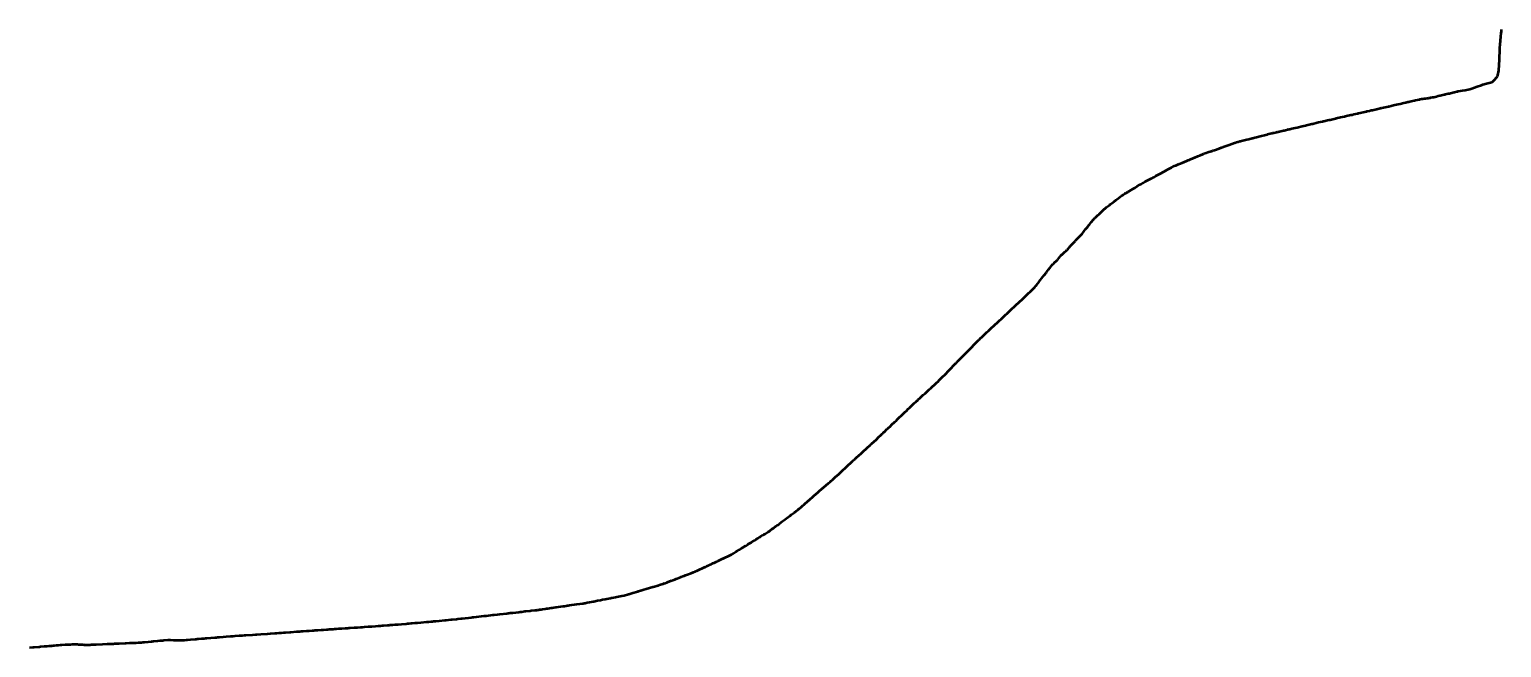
# Model space of a CAD drawing. Header units: metres. Extents: x 599858 to 604770, y 1147743 to 1148052.
# Drawn here: x 604136 to 604770, y 1147749 to 1148015 of the extents above; entities that cross this region are included whole.
import ezdxf

# ---------------------------------------------------------------- set-up
doc = ezdxf.new("R2010")
doc.units = ezdxf.units.M
doc.header["$MEASUREMENT"] = 0
doc.linetypes.add('DGN Style 3', pattern=[126.82203, 90.587164, -36.234866])
doc.layers.add('TF_-_R_TOM_2', color=190, linetype='DGN Style 3', lineweight=53)

msp = doc.modelspace()

# ---------------------------------------------------------------- linework, layer by layer
at = {"layer": 'TF_-_R_TOM_2'}
for points in [[(604592.56, 1147930.71, 38.702303), (604592.72, 1147930.91, 38.72), (604592.74, 1147930.94, 38.72), (604593.67, 1147932.08, 38.56), (604594.36, 1147932.94, 38.56), (604594.499195, 1147933.114684, 38.570195), (604594.53, 1147933.13, 38.57), (604594.59, 1147933.2, 38.57), (604594.98, 1147933.57, 38.6), (604595.14, 1147933.71, 38.6), (604595.18, 1147933.75, 38.59), (604595.68, 1147934.23, 38.55), (604596.36, 1147934.87, 38.61), (604596.88, 1147935.36, 38.61), (604597.68, 1147936.12, 38.65), (604598.23, 1147936.64, 38.54), (604599.26, 1147937.61, 38.48), (604599.28, 1147937.63, 38.48), (604599.33, 1147937.68, 38.48), (604599.645713, 1147937.984971, 38.49043), (604599.76, 1147938.06, 38.49), (604600.1, 1147938.32, 38.5), (604601.32, 1147939.26, 38.54), (604601.42, 1147939.34, 38.52), (604601.64, 1147939.51, 38.54), (604601.83, 1147939.65, 38.55), (604602.82, 1147940.42, 38.64), (604603.2, 1147940.7, 38.47), (604603.21, 1147940.71, 38.47), (604604.1, 1147941.39, 38.61), (604604.33, 1147941.58, 38.6), (604604.69, 1147941.85, 38.58), (604606.06, 1147942.9, 38.51), (604606.746399, 1147943.428442, 38.481141), (604606.88, 1147943.51, 38.47), (604607.01, 1147943.59, 38.47), (604607.22, 1147943.71, 38.47), (604608.06, 1147944.21, 38.56), (604608.29, 1147944.35, 38.55), (604608.51, 1147944.48, 38.52), (604608.93, 1147944.73, 38.47), (604609.38, 1147945, 38.47), (604609.5, 1147945.07, 38.48), (604609.84, 1147945.27, 38.47), (604610.62, 1147945.74, 38.45), (604611.98, 1147946.56, 38.46), (604612.27, 1147946.73, 38.46), (604613.39, 1147947.4, 38.5), (604614.68, 1147948.17, 38.52), (604614.87, 1147948.28, 38.53), (604615.81, 1147948.84, 38.5), (604615.960948, 1147948.928383, 38.494656), (604616.82, 1147949.39, 38.48), (604617.12, 1147949.55, 38.46), (604618.21, 1147950.14, 38.45), (604619.63, 1147950.9, 38.46), (604620.1, 1147951.15, 38.49), (604620.76, 1147951.51, 38.53), (604621.38, 1147951.84, 38.52), (604623.72, 1147953.1, 38.42), (604623.91, 1147953.2, 38.42), (604624.05, 1147953.28, 38.44), (604625.01, 1147953.79, 38.4), (604625.26, 1147953.93, 38.4), (604625.27, 1147953.93, 38.4), (604625.31, 1147953.96, 38.4), (604625.4, 1147954, 38.4), (604626.97, 1147954.85, 38.49), (604628.13, 1147955.47, 38.45), (604629.35617, 1147956.134355, 38.408794), (604629.98, 1147956.39, 38.39), (604630.03, 1147956.41, 38.39), (604631.42, 1147956.99, 38.41), (604631.64, 1147957.08, 38.39), (604632.66, 1147957.5, 38.47), (604634.8, 1147958.39, 38.37), (604635.32, 1147958.61, 38.38), (604635.82, 1147958.82, 38.39), (604636.62, 1147959.15, 38.43), (604636.8, 1147959.22, 38.43), (604637.17, 1147959.38, 38.42), (604637.74, 1147959.61, 38.43), (604638.21, 1147959.81, 38.37), (604639.5, 1147960.35, 38.4), (604640.19, 1147960.63, 38.43), (604640.66, 1147960.83, 38.41), (604640.88, 1147960.92, 38.42), (604641.32, 1147961.1, 38.4), (604641.96, 1147961.37, 38.33), (604642.12592, 1147961.443591, 38.340732), (604643.15, 1147961.8, 38.42), (604643.84, 1147962.04, 38.44), (604645.3, 1147962.55, 38.36), (604645.4, 1147962.58, 38.36), (604645.8, 1147962.72, 38.38), (604645.91, 1147962.76, 38.37), (604646.61, 1147963, 38.4), (604648.68, 1147963.72, 38.36), (604649.74, 1147964.09, 38.34), (604650.2, 1147964.25, 38.35), (604650.43, 1147964.34, 38.34), (604650.79, 1147964.46, 38.34), (604652.97, 1147965.22, 38.33), (604652.98, 1147965.22, 38.33), (604653.01, 1147965.24, 38.33), (604655.31, 1147966.04, 38.35), (604655.47, 1147966.09, 38.36), (604656.17, 1147966.34, 38.36), (604656.748661, 1147966.539404, 38.448083), (604656.78, 1147966.55, 38.45), (604656.94, 1147966.59, 38.43), (604657.66, 1147966.77, 38.34), (604657.94, 1147966.84, 38.35), (604658.32, 1147966.94, 38.34), (604660.65, 1147967.53, 38.42), (604661.46, 1147967.74, 38.41), (604662.93, 1147968.12, 38.47), (604663.19, 1147968.18, 38.48), (604664.04, 1147968.4, 38.4), (604664.82, 1147968.6, 38.39), (604665.33, 1147968.73, 38.35), (604665.82, 1147968.85, 38.36), (604669.35, 1147969.76, 38.38), (604669.44, 1147969.78, 38.38), (604669.53, 1147969.8, 38.39), (604670.659846, 1147970.092158, 38.459111), (604670.7, 1147970.1, 38.46), (604671.49, 1147970.28, 38.4), (604671.86, 1147970.37, 38.45), (604672.29, 1147970.47, 38.45), (604673.55, 1147970.76, 38.39), (604673.8, 1147970.82, 38.36), (604674.08, 1147970.89, 38.45), (604674.4, 1147970.96, 38.46), (604674.72, 1147971.04, 38.43), (604676.36, 1147971.42, 38.35), (604676.66, 1147971.49, 38.37), (604677.29, 1147971.63, 38.36), (604678.34, 1147971.88, 38.33), (604678.56, 1147971.93, 38.33), (604679.17, 1147972.07, 38.41), (604680.06, 1147972.28, 38.43), (604681.4, 1147972.59, 38.37), (604682.26, 1147972.79, 38.36), (604684.5, 1147973.31, 38.36), (604685.22, 1147973.48, 38.31), (604685.91, 1147973.64, 38.31), (604686.28, 1147973.73, 38.3), (604688.66, 1147974.28, 38.26), (604689.02, 1147974.37, 38.26), (604690.92, 1147974.81, 38.28), (604690.96, 1147974.82, 38.28), (604690.972532, 1147974.822733, 38.282609), (604691.53, 1147974.95, 38.3), (604691.59, 1147974.96, 38.29), (604693.3, 1147975.35, 38.28), (604693.37, 1147975.37, 38.28), (604693.43, 1147975.38, 38.28), (604693.84, 1147975.48, 38.29), (604695.37, 1147975.82, 38.35), (604696.17, 1147976.01, 38.31), (604696.51, 1147976.08, 38.31), (604698.29, 1147976.49, 38.31), (604698.89, 1147976.63, 38.32), (604699.1, 1147976.67, 38.33), (604699.16, 1147976.69, 38.33), (604700.99, 1147977.11, 38.36), (604701, 1147977.11, 38.36), (604702.79, 1147977.52, 38.36), (604702.86, 1147977.53, 38.36), (604702.91, 1147977.55, 38.36), (604703.22, 1147977.62, 38.36), (604703.55, 1147977.69, 38.38), (604705.45, 1147978.12, 38.49), (604705.65, 1147978.17, 38.48), (604706, 1147978.25, 38.47), (604706.77, 1147978.43, 38.41), (604708.43, 1147978.8, 38.46), (604708.74, 1147978.88, 38.49), (604711.45, 1147979.49, 38.39), (604711.51, 1147979.51, 38.39), (604712.27, 1147979.68, 38.45), (604712.47, 1147979.72, 38.45), (604713.48, 1147979.96, 38.43), (604714.28, 1147980.14, 38.44), (604714.48, 1147980.19, 38.46), (604714.76, 1147980.25, 38.47), (604716.49, 1147980.64, 38.46), (604716.61, 1147980.67, 38.46), (604718.13, 1147981.02, 38.52), (604718.451541, 1147981.091167, 38.548218), (604718.63, 1147981.13, 38.56), (604718.64, 1147981.13, 38.57), (604718.9, 1147981.19, 38.54), (604721.72, 1147981.83, 38.5), (604721.79, 1147981.84, 38.5), (604722.1, 1147981.91, 38.48), (604722.23, 1147981.94, 38.49), (604723.92, 1147982.32, 38.64), (604724.47, 1147982.45, 38.7), (604725.14, 1147982.6, 38.71), (604727.53, 1147983.13, 38.67), (604727.53, 1147983.14, 38.67), (604727.54, 1147983.14, 38.67), (604728.99, 1147983.46, 38.64), (604729.21, 1147983.51, 38.66), (604730.11, 1147983.72, 38.58), (604730.66, 1147983.84, 38.56), (604730.76, 1147983.86, 38.55), (604730.96, 1147983.91, 38.56), (604731.42, 1147984.01, 38.55), (604732.82, 1147984.33, 38.57), (604732.88, 1147984.34, 38.59), (604732.94, 1147984.36, 38.58), (604733.42, 1147984.46, 38.64), (604735.08, 1147984.84, 38.71), (604735.34, 1147984.89, 38.69), (604736.01, 1147985.04, 38.81), (604736.253771, 1147985.100436, 38.832937), (604736.59, 1147985.14, 38.85), (604737.08, 1147985.21, 38.85), (604737.72, 1147985.29, 38.87), (604738.35, 1147985.37, 38.94), (604738.47, 1147985.38, 38.94), (604738.8, 1147985.42, 39.02), (604739.05, 1147985.45, 39.12), (604739.75, 1147985.54, 39.12), (604740.035696, 1147985.581286, 39.136052), (604740.7, 1147985.74, 39.2), (604741.22, 1147985.86, 39.3), (604742.35, 1147986.12, 39.6), (604743.09, 1147986.3, 39.71), (604743.92, 1147986.49, 39.96), (604743.95, 1147986.5, 39.97), (604743.98, 1147986.51, 39.97), (604745.14, 1147986.78, 40.17), (604745.68, 1147986.91, 40.3), (604745.95, 1147986.97, 40.33), (604746.31, 1147987.05, 40.46), (604747.47, 1147987.33, 40.63), (604747.5, 1147987.33, 40.63), (604747.95, 1147987.44, 40.74), (604749.42, 1147987.79, 41.1), (604749.47, 1147987.8, 41.11), (604749.49, 1147987.8, 41.12), (604749.51, 1147987.81, 41.12), (604750.1, 1147987.95, 41.27), (604750.24, 1147987.98, 41.29), (604751.24, 1147988.21, 41.51), (604751.440488, 1147988.262457, 41.601532), (604751.49, 1147988.27, 41.62), (604751.77, 1147988.32, 41.67), (604752.74, 1147988.5, 41.78), (604753.66, 1147988.67, 42.02), (604754.72, 1147988.87, 42.26), (604756.01, 1147989.11, 42.57), (604756.78, 1147989.25, 42.6), (604757.237719, 1147989.344094, 42.617019), (604757.61, 1147989.47, 42.63), (604760.02, 1147990.35, 42.65), (604761.78, 1147990.99, 42.65), (604761.82, 1147991.01, 42.66), (604762.13, 1147991.12, 42.65), (604762.426294, 1147991.230414, 42.655953), (604764.03, 1147991.66, 42.66), (604766.24, 1147992.26, 42.68), (604766.361046, 1147992.285665, 42.680583), (604766.95, 1147992.9, 42.69), (604768.740051, 1147994.743503, 42.725463), (604768.86, 1147995.29, 42.73), (604769.29, 1147997.36, 42.72), (604769.31919, 1147997.492725, 42.724704), (604769.52, 1148001.92, 42.71), (604769.58, 1148003.29, 42.72), (604769.66, 1148005.13, 42.73), (604769.752638, 1148007.183056, 42.728053), (604769.86, 1148008.3, 42.73), (604770.21, 1148011.9, 42.7), (604770.35, 1148013.37, 42.69), (604770.417095, 1148014.112125, 42.673791), (604770.45, 1148014.72, 42.66), (604770.47, 1148014.98, 42.65)], [(604569.17, 1147903.85, 38.97997), (604569.66, 1147904.48, 39.04), (604569.67, 1147904.49, 39.03), (604569.84, 1147904.71, 39.05), (604569.93, 1147904.83, 39.04), (604571, 1147906.2, 39.01), (604571.02, 1147906.23, 39.01), (604571.05, 1147906.27, 39.01), (604572.61, 1147908.28, 38.84), (604573.17, 1147909, 38.81), (604574.06, 1147910.14, 38.82), (604574.19, 1147910.31, 38.83), (604575.12, 1147911.51, 38.79), (604575.38, 1147911.85, 38.79), (604575.68, 1147912.24, 38.83), (604575.81, 1147912.41, 38.81), (604576.38, 1147913.13, 38.83), (604576.670542, 1147913.514426, 38.809154), (604577.02, 1147913.84, 38.8), (604577.34, 1147914.13, 38.79), (604577.71, 1147914.47, 38.76), (604578.498728, 1147915.203451, 38.737908), (604578.78, 1147915.53, 38.72), (604579, 1147915.78, 38.7), (604579.08, 1147915.87, 38.72), (604579.51, 1147916.38, 38.73), (604580.72, 1147917.8, 38.67), (604580.733388, 1147917.807112, 38.666036), (604580.97, 1147918.03, 38.61), (604581.38, 1147918.41, 38.63), (604581.55, 1147918.56, 38.61), (604582.15, 1147919.11, 38.62), (604582.696215, 1147919.610902, 37.961102), (604582.93, 1147919.85, 37.65), (604582.98, 1147919.91, 37.68), (604583.2, 1147920.14, 37.67), (604583.21, 1147920.16, 37.67), (604583.52, 1147920.49, 37.83), (604583.95, 1147920.95, 37.95), (604584.09, 1147921.09, 37.97), (604584.32, 1147921.33, 37.97), (604584.48, 1147921.51, 38.04), (604585.44, 1147922.53, 38.31), (604585.65, 1147922.76, 38.34), (604585.68, 1147922.78, 38.33), (604585.72, 1147922.83, 38.35), (604586.45, 1147923.61, 38.46), (604586.59, 1147923.75, 38.52), (604586.64, 1147923.81, 38.53), (604586.7, 1147923.87, 38.51), (604586.72, 1147923.89, 38.5), (604586.91, 1147924.1, 38.51), (604587.72, 1147924.96, 38.57), (604588.05, 1147925.31, 38.58), (604588.78, 1147926.09, 38.69), (604589.05, 1147926.38, 38.71), (604589.247082, 1147926.587293, 38.726896), (604589.53, 1147926.94, 38.75), (604589.99, 1147927.51, 38.7), (604590.67, 1147928.35, 38.66), (604591.08, 1147928.87, 38.63), (604591.33, 1147929.18, 38.75), (604591.44, 1147929.32, 38.76), (604591.57, 1147929.47, 38.73), (604591.69, 1147929.63, 38.68), (604591.85, 1147929.82, 38.63), (604591.88, 1147929.86, 38.64), (604591.9, 1147929.89, 38.63), (604592.562608, 1147930.709392, 38.702441)], [(604135.6, 1147748.56, 40.203685), (604137.13, 1147748.69, 40.2), (604137.69, 1147748.73, 40.2), (604139.6, 1147748.89, 40.21), (604139.87, 1147748.92, 40.21), (604140.34, 1147748.96, 40.22), (604141.92, 1147749.09, 40.18), (604142.74, 1147749.16, 40.13), (604142.96, 1147749.17, 40.13), (604143.19, 1147749.19, 40.11), (604144.13, 1147749.27, 40.12), (604145.24, 1147749.36, 40.09), (604145.48, 1147749.38, 40.08), (604146.4, 1147749.46, 40.05), (604147.22, 1147749.53, 40.05), (604148.14, 1147749.61, 40.1), (604149.06, 1147749.68, 40.1), (604149.27, 1147749.7, 40.09), (604149.615617, 1147749.731472, 40.092427), (604151.02, 1147749.81, 40.1), (604151.71, 1147749.85, 40.12), (604152.69, 1147749.9, 40.1), (604153.35, 1147749.94, 40.11), (604154.08, 1147749.98, 40.08), (604154.83, 1147750.02, 40.13), (604155.1, 1147750.03, 40.11), (604155.212159, 1147750.040455, 40.102172), (604156.14, 1147749.98, 40.07), (604156.38, 1147749.96, 40.14), (604156.82, 1147749.94, 40.13), (604158.08, 1147749.85, 40.08), (604158.94, 1147749.8, 40.16), (604159.15, 1147749.78, 40.17), (604159.81, 1147749.74, 40.21), (604159.87, 1147749.74, 40.21), (604160.07, 1147749.72, 40.22), (604160.133123, 1147749.715657, 40.220222), (604160.49, 1147749.74, 40.24), (604160.55, 1147749.74, 40.23), (604161.69, 1147749.79, 40.24), (604161.76, 1147749.79, 40.25), (604162.26, 1147749.81, 40.24), (604162.71, 1147749.83, 40.21), (604163.93, 1147749.88, 40.13), (604164.12, 1147749.89, 40.16), (604164.38, 1147749.9, 40.14), (604167.05, 1147750.02, 40.28), (604167.07, 1147750.02, 40.28), (604167.12, 1147750.02, 40.28), (604169.09, 1147750.11, 40.27), (604169.19, 1147750.11, 40.27), (604169.25, 1147750.11, 40.28), (604170.04, 1147750.15, 40.25), (604171.82, 1147750.22, 40.27), (604172.34, 1147750.25, 40.25), (604172.4, 1147750.25, 40.25), (604172.42, 1147750.25, 40.26), (604174.23, 1147750.33, 40.24), (604176.95, 1147750.44, 40.2), (604177.32, 1147750.46, 40.22), (604178.77, 1147750.52, 40.18), (604179.06, 1147750.53, 40.18), (604180, 1147750.57, 40.23), (604181.08, 1147750.62, 40.21), (604181.68, 1147750.65, 40.24), (604182.678877, 1147750.685074, 40.143637), (604182.86, 1147750.71, 40.12), (604183.61, 1147750.77, 40.14), (604183.92, 1147750.8, 40.15), (604184.52, 1147750.86, 40.16), (604185.18, 1147750.92, 40.18), (604188.43, 1147751.22, 40.2), (604188.65, 1147751.24, 40.19), (604189.21, 1147751.29, 40.16), (604190.92, 1147751.44, 40.18), (604191.95, 1147751.54, 40.2), (604193.34, 1147751.66, 40.18), (604193.45, 1147751.67, 40.18), (604193.77, 1147751.7, 40.11), (604195.274194, 1147751.838017, 40.193056), (604196.04, 1147751.83, 40.23), (604196.37, 1147751.82, 40.24), (604197.76, 1147751.81, 40.23), (604201.685847, 1147751.754471, 40.25875), (604202.46, 1147751.81, 40.26), (604203.27, 1147751.88, 40.26), (604203.7, 1147751.92, 40.26), (604205.03, 1147752.03, 40.23), (604207.04, 1147752.19, 40.25), (604207.5, 1147752.23, 40.25), (604207.94, 1147752.26, 40.26), (604208.46, 1147752.31, 40.25), (604209.8, 1147752.42, 40.25), (604210.99, 1147752.52, 40.28), (604211.47, 1147752.56, 40.27), (604212.02, 1147752.6, 40.18), (604212.15, 1147752.61, 40.18), (604215.56, 1147752.89, 40.27), (604216.3, 1147752.95, 40.28), (604216.72, 1147752.99, 40.28), (604217.25, 1147753.03, 40.3), (604217.63, 1147753.06, 40.3), (604219.2, 1147753.19, 40.37), (604220.40085, 1147753.285768, 40.35209), (604222.26, 1147753.42, 40.32), (604223.49, 1147753.5, 40.31), (604224.36, 1147753.56, 40.36), (604226.1, 1147753.68, 40.35), (604227.2, 1147753.75, 40.34), (604227.39, 1147753.77, 40.35), (604227.5, 1147753.77, 40.34), (604228.28, 1147753.83, 40.33), (604228.85, 1147753.87, 40.36), (604231.78, 1147754.07, 40.37), (604233.03, 1147754.15, 40.38), (604233.3, 1147754.17, 40.33), (604233.68, 1147754.2, 40.33), (604235.37, 1147754.31, 40.36), (604238.14, 1147754.5, 40.32), (604238.24, 1147754.51, 40.32), (604238.27, 1147754.51, 40.32), (604239.477257, 1147754.592603, 40.340375), (604239.51, 1147754.59, 40.34), (604241.45, 1147754.73, 40.33), (604241.7, 1147754.75, 40.34), (604242.35, 1147754.8, 40.35), (604243.24, 1147754.86, 40.34), (604244.28, 1147754.94, 40.34), (604245.31, 1147755.01, 40.31), (604246.02, 1147755.07, 40.32), (604247.83, 1147755.2, 40.31), (604248.36, 1147755.23, 40.29), (604250.76, 1147755.41, 40.33), (604252.15, 1147755.51, 40.34), (604252.77, 1147755.56, 40.32), (604253.66, 1147755.62, 40.32), (604255.14, 1147755.73, 40.24), (604255.77, 1147755.77, 40.26), (604255.88, 1147755.78, 40.26), (604256.24, 1147755.81, 40.36), (604257.56, 1147755.9, 40.31), (604258.22, 1147755.95, 40.32), (604258.65, 1147755.98, 40.38), (604259.43, 1147756.04, 40.36), (604259.93, 1147756.08, 40.37), (604261.37, 1147756.18, 40.37), (604262.43, 1147756.25, 40.28), (604263.76, 1147756.34, 40.26), (604264.22, 1147756.37, 40.3), (604264.8, 1147756.41, 40.31), (604265.26, 1147756.45, 40.23), (604265.91, 1147756.49, 40.22), (604266.52, 1147756.53, 40.21), (604267.14, 1147756.57, 40.22), (604268, 1147756.63, 40.23), (604268.99, 1147756.7, 40.27), (604269.19, 1147756.71, 40.25), (604270.3, 1147756.79, 40.27), (604271.78, 1147756.89, 40.2), (604271.87, 1147756.9, 40.2), (604272.91, 1147756.97, 40.15), (604273.38, 1147757, 40.16), (604273.45, 1147757, 40.16), (604273.91, 1147757.04, 40.18), (604275.67, 1147757.16, 40.14), (604275.9, 1147757.17, 40.21), (604276.19, 1147757.19, 40.18), (604277.05, 1147757.25, 40.16), (604278.38, 1147757.34, 40.14), (604278.807444, 1147757.369852, 40.130562), (604279.19, 1147757.4, 40.12), (604280.03, 1147757.46, 40.18), (604281.63, 1147757.58, 40.15), (604282, 1147757.61, 40.12), (604282.58, 1147757.65, 40.13), (604283.19, 1147757.69, 40.12), (604284.79, 1147757.81, 40.14), (604285.96, 1147757.9, 40.16), (604286.08, 1147757.91, 40.15), (604286.99, 1147757.97, 40.11), (604287.73, 1147758.03, 40.07), (604288.34, 1147758.07, 40.13), (604290.07, 1147758.2, 40.06), (604290.2, 1147758.21, 40.05), (604290.74, 1147758.25, 40.02), (604291.08, 1147758.28, 40.02), (604291.47, 1147758.31, 40.03), (604292.28, 1147758.37, 40.06), (604293.28, 1147758.44, 40.06), (604293.46, 1147758.45, 40.05), (604294.364763, 1147758.515687, 40.056399), (604294.6, 1147758.54, 40.06), (604296, 1147758.66, 40.04), (604298.12, 1147758.85, 40.02), (604298.58, 1147758.89, 40.03), (604299.42, 1147758.96, 40.06), (604300.24, 1147759.03, 40.01), (604300.62, 1147759.07, 39.98), (604301.84, 1147759.17, 39.98), (604302.99, 1147759.28, 40.02), (604304.43, 1147759.4, 39.99), (604306.8, 1147759.61, 39.98), (604306.88, 1147759.62, 39.99), (604307.01, 1147759.63, 39.98), (604307.53, 1147759.67, 39.96), (604307.67, 1147759.69, 39.97), (604307.89, 1147759.7, 39.97), (604308.91, 1147759.79, 40), (604309.52, 1147759.85, 39.95), (604309.72, 1147759.86, 39.95), (604310.87, 1147759.96, 40.05), (604312.34, 1147760.09, 39.94), (604314.77, 1147760.31, 39.93), (604315.1, 1147760.34, 39.93), (604315.273453, 1147760.350491, 39.927105), (604315.35, 1147760.36, 39.93), (604317.46, 1147760.59, 40), (604317.88, 1147760.64, 39.99), (604319.73, 1147760.84, 39.96), (604320.38, 1147760.92, 39.96), (604321.58, 1147761.05, 39.98), (604322.2, 1147761.12, 39.97), (604326.2, 1147761.56, 39.96), (604326.45, 1147761.59, 39.95), (604326.53, 1147761.6, 39.94), (604326.76, 1147761.62, 39.94), (604327.08, 1147761.66, 39.97), (604327.3, 1147761.68, 40.01), (604331.67, 1147762.16, 39.95), (604332.622585, 1147762.266081, 39.912505), (604332.71, 1147762.28, 39.91), (604333.64, 1147762.39, 39.93), (604334.52, 1147762.5, 39.96), (604335.478919, 1147762.623434, 39.951208), (604335.82, 1147762.66, 39.95), (604336.08, 1147762.69, 39.97), (604337.52, 1147762.85, 39.91), (604338.48, 1147762.96, 39.92), (604341.49, 1147763.29, 39.9), (604342.02, 1147763.35, 39.87), (604342.35, 1147763.39, 39.86), (604342.85, 1147763.45, 39.85), (604343.78, 1147763.55, 39.87), (604344.05, 1147763.58, 39.88), (604346.69, 1147763.88, 39.87), (604347.26, 1147763.94, 39.84), (604347.91, 1147764.01, 39.84), (604349.3, 1147764.17, 39.74), (604349.4, 1147764.18, 39.75), (604349.67, 1147764.21, 39.75), (604351.59, 1147764.43, 39.66), (604351.92, 1147764.46, 39.66), (604351.95, 1147764.47, 39.66), (604352.01, 1147764.47, 39.65), (604353.49, 1147764.64, 39.68), (604354.35, 1147764.74, 39.64), (604354.648478, 1147764.76723, 39.655203), (604355.14, 1147764.84, 39.68), (604355.39, 1147764.88, 39.72), (604355.49, 1147764.89, 39.74), (604356.07, 1147764.97, 39.64), (604356.33, 1147765.01, 39.64), (604356.92, 1147765.1, 39.71), (604357.97, 1147765.25, 39.64), (604358.54, 1147765.33, 39.67), (604359.17, 1147765.42, 39.66), (604360.54, 1147765.61, 39.72), (604360.84, 1147765.66, 39.66), (604360.98, 1147765.68, 39.66), (604361.8, 1147765.8, 39.65), (604362.65, 1147765.92, 39.71), (604362.83, 1147765.94, 39.66), (604363.81, 1147766.08, 39.65), (604365.71, 1147766.36, 39.66), (604365.88, 1147766.38, 39.69), (604366.32, 1147766.44, 39.67), (604367.11, 1147766.56, 39.64), (604367.53, 1147766.62, 39.65), (604367.88, 1147766.67, 39.65), (604368.5, 1147766.76, 39.63), (604371.61, 1147767.2, 39.64), (604371.73, 1147767.22, 39.62), (604373.01, 1147767.4, 39.62), (604374.47, 1147767.61, 39.63), (604374.63, 1147767.63, 39.61), (604374.878847, 1147767.669674, 39.603334), (604375.19, 1147767.73, 39.6), (604375.28, 1147767.75, 39.6), (604376.11, 1147767.91, 39.6), (604377.18, 1147768.12, 39.59), (604378.75, 1147768.42, 39.58), (604379.02, 1147768.47, 39.58), (604380.56, 1147768.77, 39.59), (604381.9, 1147769.03, 39.62), (604382.27, 1147769.11, 39.61), (604382.81, 1147769.21, 39.58), (604383.83, 1147769.41, 39.5), (604384.54, 1147769.55, 39.52), (604386.16, 1147769.86, 39.5), (604386.52, 1147769.93, 39.51), (604386.66, 1147769.96, 39.51), (604386.78, 1147769.98, 39.5), (604388.29, 1147770.28, 39.49), (604388.89, 1147770.39, 39.53), (604391.04, 1147770.81, 39.47), (604392.013932, 1147771.004821, 39.450297), (604392.05, 1147771.01, 39.45), (604392.45, 1147771.13, 39.45), (604393.47, 1147771.43, 39.47), (604393.89, 1147771.56, 39.5), (604394.05, 1147771.6, 39.49), (604394.51, 1147771.74, 39.53), (604395.75, 1147772.11, 39.52), (604397.93, 1147772.75, 39.51), (604398.32, 1147772.87, 39.49), (604399.08, 1147773.09, 39.48), (604399.32, 1147773.16, 39.48), (604399.67, 1147773.27, 39.48), (604400.5, 1147773.51, 39.49), (604401.56, 1147773.83, 39.52), (604404.4, 1147774.67, 39.44), (604404.43, 1147774.68, 39.44), (604404.44, 1147774.68, 39.44), (604404.61, 1147774.73, 39.42), (604406.7, 1147775.35, 39.4), (604406.93, 1147775.41, 39.4), (604407.32, 1147775.53, 39.39), (604408.73, 1147775.95, 39.38), (604408.772618, 1147775.956097, 39.378369), (604408.92, 1147776.02, 39.38), (604409.53, 1147776.25, 39.46), (604409.79, 1147776.35, 39.48), (604410.5, 1147776.63, 39.48), (604410.77, 1147776.73, 39.46), (604412.52, 1147777.41, 39.38), (604412.61, 1147777.44, 39.38), (604413.95, 1147777.96, 39.49), (604414.73, 1147778.26, 39.41), (604414.97, 1147778.35, 39.37), (604415, 1147778.37, 39.38), (604416.43, 1147778.92, 39.37), (604416.69, 1147779.02, 39.35), (604417.34, 1147779.27, 39.36), (604417.91, 1147779.49, 39.38), (604418.56, 1147779.74, 39.38), (604419.34, 1147780.04, 39.33), (604419.83, 1147780.23, 39.32), (604420.51, 1147780.49, 39.31), (604421.03, 1147780.69, 39.37), (604421.93, 1147781.04, 39.36), (604422.72, 1147781.35, 39.42), (604422.909601, 1147781.421416, 39.392216), (604423.35, 1147781.62, 39.33), (604423.66, 1147781.77, 39.32), (604424.56, 1147782.19, 39.32), (604425.82, 1147782.77, 39.39), (604426.67, 1147783.16, 39.41), (604426.88, 1147783.27, 39.34), (604427.22, 1147783.42, 39.4), (604427.61, 1147783.6, 39.4), (604428.08, 1147783.82, 39.3), (604428.32, 1147783.93, 39.28), (604428.51, 1147784.02, 39.32), (604429.65, 1147784.55, 39.28), (604430.08, 1147784.75, 39.35), (604430.37, 1147784.89, 39.3), (604430.92, 1147785.14, 39.29), (604432.05, 1147785.66, 39.32), (604432.15, 1147785.71, 39.32), (604432.56, 1147785.9, 39.29), (604433.48, 1147786.33, 39.25), (604434.04, 1147786.59, 39.23), (604434.67, 1147786.88, 39.26), (604434.77, 1147786.93, 39.27), (604435.36, 1147787.2, 39.26), (604437.18, 1147788.05, 39.26), (604437.814531, 1147788.337495, 39.230536), (604438.36, 1147788.68, 39.21), (604438.99, 1147789.06, 39.22), (604439.04, 1147789.1, 39.22), (604439.95, 1147789.65, 39.29), (604440.34, 1147789.89, 39.29), (604440.63, 1147790.07, 39.29), (604441.67, 1147790.71, 39.36), (604442.69, 1147791.34, 39.35), (604443.27, 1147791.69, 39.27), (604444.35, 1147792.36, 39.29), (604444.53, 1147792.47, 39.31), (604445.39, 1147793, 39.3), (604445.73, 1147793.21, 39.32), (604446.85, 1147793.9, 39.36), (604447.02, 1147794, 39.36), (604448.22, 1147794.74, 39.27), (604448.83, 1147795.11, 39.27), (604448.93, 1147795.17, 39.25), (604449.59, 1147795.58, 39.24), (604450.55, 1147796.17, 39.17), (604450.58, 1147796.19, 39.17), (604450.92, 1147796.39, 39.16), (604451.9, 1147797, 39.29), (604452.26, 1147797.22, 39.26), (604452.87, 1147797.59, 39.22), (604454.16, 1147798.39, 39.23), (604454.46, 1147798.57, 39.23), (604454.697954, 1147798.718027, 39.239554), (604454.84, 1147798.83, 39.25), (604454.96, 1147798.92, 39.26), (604455.96, 1147799.66, 39.21), (604456.45, 1147800.03, 39.2), (604457.55, 1147800.86, 39.19), (604458.08, 1147801.25, 39.15), (604458.43, 1147801.51, 39.17), (604459.01, 1147801.95, 39.18), (604459.06, 1147801.98, 39.18), (604460.42, 1147803.01, 39.3), (604460.75, 1147803.25, 39.25), (604461.24, 1147803.62, 39.21), (604461.92, 1147804.13, 39.19), (604462.01, 1147804.2, 39.2), (604462.39, 1147804.49, 39.27), (604463.52, 1147805.33, 39.17), (604463.58, 1147805.37, 39.17), (604463.76, 1147805.51, 39.17), (604464.16, 1147805.81, 39.21), (604464.3, 1147805.92, 39.2), (604465.51, 1147806.82, 39.25), (604466.36, 1147807.46, 39.22), (604466.94, 1147807.89, 39.2), (604467.05, 1147807.97, 39.21), (604467.32, 1147808.17, 39.19), (604467.507414, 1147808.319019, 39.1942), (604468.58, 1147809.26, 39.21), (604468.81, 1147809.46, 39.22), (604469.19, 1147809.8, 39.22), (604469.51, 1147810.07, 39.26), (604469.75, 1147810.28, 39.24), (604471.45, 1147811.77, 39.28), (604471.56, 1147811.87, 39.29), (604471.68, 1147811.98, 39.29), (604472.29, 1147812.51, 39.25), (604473.34, 1147813.43, 39.21), (604473.7, 1147813.75, 39.25), (604473.9, 1147813.92, 39.24), (604474.79, 1147814.7, 39.33), (604475.63, 1147815.43, 39.32), (604475.95, 1147815.71, 39.32), (604477.67, 1147817.22, 39.28), (604477.71, 1147817.26, 39.28), (604478.02, 1147817.53, 39.29), (604480.22, 1147819.46, 39.35), (604480.87, 1147820.03, 39.36), (604481.31, 1147820.41, 39.27), (604481.86, 1147820.89, 39.28), (604483.07, 1147821.95, 39.27), (604483.1, 1147821.98, 39.27), (604483.12, 1147822, 39.27), (604484.59, 1147823.28, 39.26), (604485.21434, 1147823.830952, 39.250955), (604486.09, 1147824.66, 39.25), (604487.63, 1147826.12, 39.23), (604487.67, 1147826.15, 39.23), (604488.9, 1147827.32, 39.29), (604489.68, 1147828.05, 39.27), (604490.58, 1147828.9, 39.24), (604490.63, 1147828.95, 39.25), (604490.765968, 1147829.075516, 39.25987), (604490.85, 1147829.15, 39.27), (604491.54, 1147829.78, 39.29), (604491.6, 1147829.84, 39.29), (604491.7, 1147829.92, 39.3), (604491.94, 1147830.14, 39.29), (604492.31, 1147830.48, 39.3), (604493.27, 1147831.36, 39.25), (604494.25, 1147832.25, 39.23), (604495.15, 1147833.07, 39.23), (604496.63, 1147834.42, 39.17), (604497.09, 1147834.83, 39.23), (604498.05, 1147835.71, 39.24), (604498.15, 1147835.81, 39.22), (604498.26, 1147835.91, 39.24), (604498.38, 1147836.01, 39.24), (604498.82, 1147836.41, 39.23), (604500.847015, 1147838.264054, 39.159617), (604501.81, 1147839.18, 39.12), (604502.81, 1147840.14, 39.21), (604503.34, 1147840.64, 39.18), (604503.45, 1147840.74, 39.18), (604503.94, 1147841.22, 39.21), (604504.12, 1147841.39, 39.2), (604504.31, 1147841.57, 39.19), (604505.42, 1147842.63, 39.23), (604505.85, 1147843.04, 39.23), (604507.04, 1147844.18, 39.2), (604507.39, 1147844.52, 39.18), (604508.76, 1147845.83, 39.16), (604509.46, 1147846.49, 39.16), (604509.82, 1147846.84, 39.16), (604510.69, 1147847.67, 39.18), (604511.71, 1147848.65, 39.18), (604512.5, 1147849.4, 39.16), (604513.08, 1147849.96, 39.16), (604513.27, 1147850.14, 39.15), (604513.79, 1147850.63, 39.16), (604514.62, 1147851.43, 39.16), (604515.09, 1147851.88, 39.14), (604516.38638, 1147853.121172, 39.157188), (604516.62, 1147853.33, 39.16), (604517.18, 1147853.84, 39.14), (604517.86, 1147854.47, 39.08), (604518.67, 1147855.21, 39.14), (604518.89, 1147855.42, 39.14), (604519.07, 1147855.58, 39.14), (604519.59, 1147856.05, 39.09), (604520.3, 1147856.71, 39.02), (604521.09, 1147857.44, 39.04), (604521.84, 1147858.13, 39.03), (604523.58, 1147859.72, 39.08), (604524.28, 1147860.36, 39.07), (604526.6, 1147862.49, 38.99), (604527.62, 1147863.43, 39), (604527.850931, 1147863.636034, 39.008458), (604529.66, 1147865.49, 39.05), (604530.19, 1147866.03, 38.95), (604530.32, 1147866.16, 38.95), (604532.24, 1147868.13, 38.96), (604532.28, 1147868.18, 38.96), (604532.42, 1147868.32, 38.94), (604533.09, 1147869, 38.96), (604534.15, 1147870.08, 38.92), (604534.18, 1147870.11, 38.92), (604534.89, 1147870.84, 38.94), (604535.09, 1147871.04, 38.92), (604535.25, 1147871.21, 38.94), (604535.51, 1147871.48, 38.95), (604535.99, 1147871.97, 38.97), (604536.39, 1147872.38, 38.96), (604536.77, 1147872.76, 38.98), (604537.45, 1147873.46, 38.96), (604537.61, 1147873.63, 38.95), (604537.8, 1147873.82, 38.93), (604537.947466, 1147873.974844, 38.928211), (604539.25, 1147875.28, 38.96), (604539.66, 1147875.7, 38.94), (604541.81, 1147877.87, 38.99), (604543.05, 1147879.13, 38.97), (604544.96, 1147881.07, 38.99), (604545.28, 1147881.39, 38.97), (604545.64, 1147881.75, 38.94), (604546.422486, 1147882.536389, 38.997951), (604546.9, 1147882.99, 39.03), (604546.98, 1147883.05, 39.03), (604548.33, 1147884.31, 38.98), (604548.48, 1147884.44, 39.01), (604549.18, 1147885.09, 39.04), (604549.6, 1147885.48, 39.03), (604549.64, 1147885.51, 39.02), (604549.75, 1147885.62, 39.03), (604550.09, 1147885.93, 39.03), (604551.98, 1147887.67, 38.95), (604553.1, 1147888.71, 38.95), (604554.11, 1147889.65, 39.05), (604554.66, 1147890.15, 39), (604554.96, 1147890.43, 39.01), (604555.44, 1147890.88, 39.02), (604556.74, 1147892.08, 38.98), (604557.05, 1147892.37, 38.96), (604557.79, 1147893.05, 38.96), (604558.15028, 1147893.381096, 38.975933), (604559.32, 1147894.49, 39.01), (604560.22, 1147895.35, 39.02), (604560.71, 1147895.82, 39.07), (604561.02, 1147896.11, 39.07), (604562.45, 1147897.46, 39.06), (604563.83, 1147898.78, 39.03), (604564.54, 1147899.45, 39.04), (604566.05, 1147900.89, 39.06), (604566.22, 1147901.05, 39.07), (604566.35, 1147901.17, 39.03), (604566.65, 1147901.46, 38.99), (604567.18, 1147901.95, 39.01), (604568.26, 1147902.99, 38.97), (604568.66, 1147903.37, 38.93), (604569.172807, 1147903.853398, 38.980278)]]:
    msp.add_polyline3d(points, dxfattribs=at)

doc.saveas('drawing.dxf')
